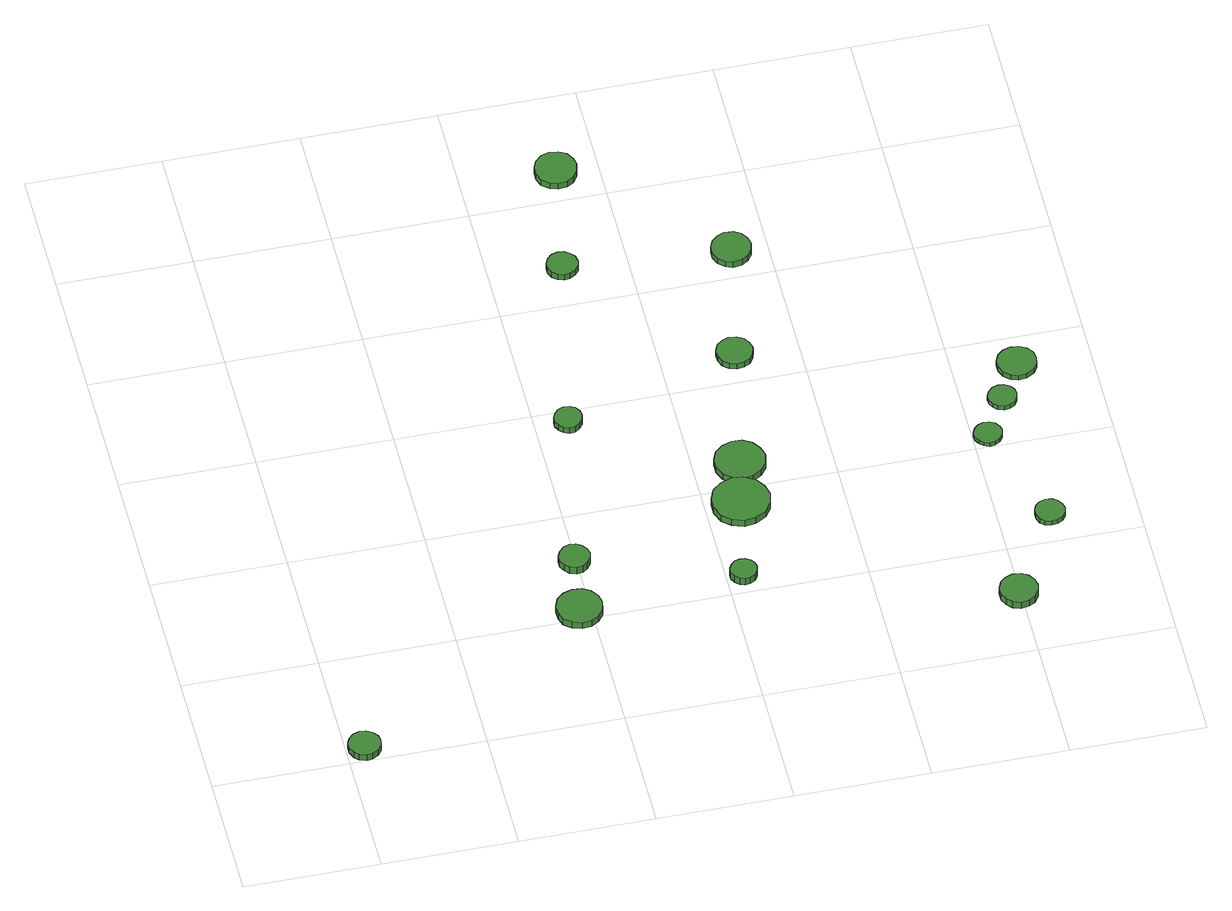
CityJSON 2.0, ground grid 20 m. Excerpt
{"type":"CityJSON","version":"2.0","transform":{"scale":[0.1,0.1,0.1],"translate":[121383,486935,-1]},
"CityObjects":{
"tree1":{"type":"SolitaryVegetationObject","attributes":{"function":"something"},"geometry":[{"type":"MultiSurface","lod":"1","boundaries":[[[0,1,2,3,4,5,6,7,8,9,10,11,12,13,14]],[[15,16,17,18,19,20,21,22,23,24,25,26,27,28,29]],[[0,29,28,1]],[[1,28,27,2]],[[2,27,26,3]],[[3,26,25,4]],[[4,25,24,5]],[[5,24,23,6]],[[6,23,22,7]],[[7,22,21,8]],[[8,21,20,9]],[[9,20,19,10]],[[10,19,18,11]],[[11,18,17,12]],[[12,17,16,13]],[[13,16,15,14]],[[14,15,29,0]]]}]},
"tree2":{"type":"SolitaryVegetationObject","attributes":{"function":"something"},"geometry":[{"type":"MultiSurface","lod":"1","boundaries":[[[30,31,32,33,34,35,36,37,38,39,40,41,42,43,44]],[[45,46,47,48,49,50,51,52,53,54,55,56,57,58,59]],[[30,59,58,31]],[[31,58,57,32]],[[32,57,56,33]],[[33,56,55,34]],[[34,55,54,35]],[[35,54,53,36]],[[36,53,52,37]],[[37,52,51,38]],[[38,51,50,39]],[[39,50,49,40]],[[40,49,48,41]],[[41,48,47,42]],[[42,47,46,43]],[[43,46,45,44]],[[44,45,59,30]]]}]},
"tree3":{"type":"SolitaryVegetationObject","attributes":{"function":"something"},"geometry":[{"type":"MultiSurface","lod":"1","boundaries":[[[60,61,62,63,64,65,66,67,68,69,70,71,72,73,74]],[[75,76,77,78,79,80,81,82,83,84,85,86,87,88,89]],[[60,89,88,61]],[[61,88,87,62]],[[62,87,86,63]],[[63,86,85,64]],[[64,85,84,65]],[[65,84,83,66]],[[66,83,82,67]],[[67,82,81,68]],[[68,81,80,69]],[[69,80,79,70]],[[70,79,78,71]],[[71,78,77,72]],[[72,77,76,73]],[[73,76,75,74]],[[74,75,89,60]]]}]},
"tree4":{"type":"SolitaryVegetationObject","attributes":{"function":"something"},"geometry":[{"type":"MultiSurface","lod":"1","boundaries":[[[90,91,92,93,94,95,96,97,98,99,100,101,102,103,104]],[[105,106,107,108,109,110,111,112,113,114,115,116,117,118,119]],[[90,119,118,91]],[[91,118,117,92]],[[92,117,116,93]],[[93,116,115,94]],[[94,115,114,95]],[[95,114,113,96]],[[96,113,112,97]],[[97,112,111,98]],[[98,111,110,99]],[[99,110,109,100]],[[100,109,108,101]],[[101,108,107,102]],[[102,107,106,103]],[[103,106,105,104]],[[104,105,119,90]]]}]},
"tree5":{"type":"SolitaryVegetationObject","attributes":{"function":"something"},"geometry":[{"type":"MultiSurface","lod":"1","boundaries":[[[120,121,122,123,124,125,126,127,128,129,130,131,132,133,134]],[[135,136,137,138,139,140,141,142,143,144,145,146,147,148,149]],[[120,149,148,121]],[[121,148,147,122]],[[122,147,146,123]],[[123,146,145,124]],[[124,145,144,125]],[[125,144,143,126]],[[126,143,142,127]],[[127,142,141,128]],[[128,141,140,129]],[[129,140,139,130]],[[130,139,138,131]],[[131,138,137,132]],[[132,137,136,133]],[[133,136,135,134]],[[134,135,149,120]]]}]},
"tree6":{"type":"SolitaryVegetationObject","attributes":{"function":"something"},"geometry":[{"type":"MultiSurface","lod":"1","boundaries":[[[150,151,152,153,154,155,156,157,158,159,160,161,162,163,164]],[[165,166,167,168,169,170,171,172,173,174,175,176,177,178,179]],[[150,179,178,151]],[[151,178,177,152]],[[152,177,176,153]],[[153,176,175,154]],[[154,175,174,155]],[[155,174,173,156]],[[156,173,172,157]],[[157,172,171,158]],[[158,171,170,159]],[[159,170,169,160]],[[160,169,168,161]],[[161,168,167,162]],[[162,167,166,163]],[[163,166,165,164]],[[164,165,179,150]]]}]},
"tree7":{"type":"SolitaryVegetationObject","attributes":{"function":"something"},"geometry":[{"type":"MultiSurface","lod":"1","boundaries":[[[180,181,182,183,184,185,186,187,188,189,190,191,192,193,194]],[[195,196,197,198,199,200,201,202,203,204,205,206,207,208,209]],[[180,209,208,181]],[[181,208,207,182]],[[182,207,206,183]],[[183,206,205,184]],[[184,205,204,185]],[[185,204,203,186]],[[186,203,202,187]],[[187,202,201,188]],[[188,201,200,189]],[[189,200,199,190]],[[190,199,198,191]],[[191,198,197,192]],[[192,197,196,193]],[[193,196,195,194]],[[194,195,209,180]]]}]},
"tree8":{"type":"SolitaryVegetationObject","attributes":{"function":"something"},"geometry":[{"type":"MultiSurface","lod":"1","boundaries":[[[210,211,212,213,214,215,216,217,218,219,220,221,222,223,224]],[[225,226,227,228,229,230,231,232,233,234,235,236,237,238,239]],[[210,239,238,211]],[[211,238,237,212]],[[212,237,236,213]],[[213,236,235,214]],[[214,235,234,215]],[[215,234,233,216]],[[216,233,232,217]],[[217,232,231,218]],[[218,231,230,219]],[[219,230,229,220]],[[220,229,228,221]],[[221,228,227,222]],[[222,227,226,223]],[[223,226,225,224]],[[224,225,239,210]]]}]},
"tree9":{"type":"SolitaryVegetationObject","attributes":{"function":"something"},"geometry":[{"type":"MultiSurface","lod":"1","boundaries":[[[240,241,242,243,244,245,246,247,248,249,250,251,252,253,254]],[[255,256,257,258,259,260,261,262,263,264,265,266,267,268,269]],[[240,269,268,241]],[[241,268,267,242]],[[242,267,266,243]],[[243,266,265,244]],[[244,265,264,245]],[[245,264,263,246]],[[246,263,262,247]],[[247,262,261,248]],[[248,261,260,249]],[[249,260,259,250]],[[250,259,258,251]],[[251,258,257,252]],[[252,257,256,253]],[[253,256,255,254]],[[254,255,269,240]]]}]},
"tree10":{"type":"SolitaryVegetationObject","attributes":{"function":"something"},"geometry":[{"type":"MultiSurface","lod":"1","boundaries":[[[270,271,272,273,274,275,276,277,278,279,280,281,282,283,284]],[[285,286,287,288,289,290,291,292,293,294,295,296,297,298,299]],[[270,299,298,271]],[[271,298,297,272]],[[272,297,296,273]],[[273,296,295,274]],[[274,295,294,275]],[[275,294,293,276]],[[276,293,292,277]],[[277,292,291,278]],[[278,291,290,279]],[[279,290,289,280]],[[280,289,288,281]],[[281,288,287,282]],[[282,287,286,283]],[[283,286,285,284]],[[284,285,299,270]]]}]},
"tree11":{"type":"SolitaryVegetationObject","attributes":{"function":"something"},"geometry":[{"type":"MultiSurface","lod":"1","boundaries":[[[300,301,302,303,304,305,306,307,308,309,310,311,312,313,314]],[[315,316,317,318,319,320,321,322,323,324,325,326,327,328,329]],[[300,329,328,301]],[[301,328,327,302]],[[302,327,326,303]],[[303,326,325,304]],[[304,325,324,305]],[[305,324,323,306]],[[306,323,322,307]],[[307,322,321,308]],[[308,321,320,309]],[[309,320,319,310]],[[310,319,318,311]],[[311,318,317,312]],[[312,317,316,313]],[[313,316,315,314]],[[314,315,329,300]]]}]},
"tree12":{"type":"SolitaryVegetationObject","attributes":{"function":"something"},"geometry":[{"type":"MultiSurface","lod":"1","boundaries":[[[330,331,332,333,334,335,336,337,338,339,340,341,342,343,344]],[[345,346,347,348,349,350,351,352,353,354,355,356,357,358,359]],[[330,359,358,331]],[[331,358,357,332]],[[332,357,356,333]],[[333,356,355,334]],[[334,355,354,335]],[[335,354,353,336]],[[336,353,352,337]],[[337,352,351,338]],[[338,351,350,339]],[[339,350,349,340]],[[340,349,348,341]],[[341,348,347,342]],[[342,347,346,343]],[[343,346,345,344]],[[344,345,359,330]]]}]},
"tree13":{"type":"SolitaryVegetationObject","attributes":{"function":"something"},"geometry":[{"type":"MultiSurface","lod":"1","boundaries":[[[360,361,362,363,364,365,366,367,368,369,370,371,372,373,374]],[[375,376,377,378,379,380,381,382,383,384,385,386,387,388,389]],[[360,389,388,361]],[[361,388,387,362]],[[362,387,386,363]],[[363,386,385,364]],[[364,385,384,365]],[[365,384,383,366]],[[366,383,382,367]],[[367,382,381,368]],[[368,381,380,369]],[[369,380,379,370]],[[370,379,378,371]],[[371,378,377,372]],[[372,377,376,373]],[[373,376,375,374]],[[374,375,389,360]]]}]},
"tree14":{"type":"SolitaryVegetationObject","attributes":{"function":"something"},"geometry":[{"type":"MultiSurface","lod":"1","boundaries":[[[390,391,392,393,394,395,396,397,398,399,400,401,402,403,404]],[[405,406,407,408,409,410,411,412,413,414,415,416,417,418,419]],[[390,419,418,391]],[[391,418,417,392]],[[392,417,416,393]],[[393,416,415,394]],[[394,415,414,395]],[[395,414,413,396]],[[396,413,412,397]],[[397,412,411,398]],[[398,411,410,399]],[[399,410,409,400]],[[400,409,408,401]],[[401,408,407,402]],[[402,407,406,403]],[[403,406,405,404]],[[404,405,419,390]]]}]},
"tree15":{"type":"SolitaryVegetationObject","attributes":{"function":"something"},"geometry":[{"type":"MultiSurface","lod":"1","boundaries":[[[420,421,422,423,424,425,426,427,428,429,430,431,432,433,434]],[[435,436,437,438,439,440,441,442,443,444,445,446,447,448,449]],[[420,449,448,421]],[[421,448,447,422]],[[422,447,446,423]],[[423,446,445,424]],[[424,445,444,425]],[[425,444,443,426]],[[426,443,442,427]],[[427,442,441,428]],[[428,441,440,429]],[[429,440,439,430]],[[430,439,438,431]],[[431,438,437,432]],[[432,437,436,433]],[[433,436,435,434]],[[434,435,449,420]]]}]},
"tree16":{"type":"SolitaryVegetationObject","attributes":{"function":"something"},"geometry":[{"type":"MultiSurface","lod":"1","boundaries":[[[450,451,452,453,454,455,456,457,458,459,460,461,462,463,464]],[[465,466,467,468,469,470,471,472,473,474,475,476,477,478,479]],[[450,479,478,451]],[[451,478,477,452]],[[452,477,476,453]],[[453,476,475,454]],[[454,475,474,455]],[[455,474,473,456]],[[456,473,472,457]],[[457,472,471,458]],[[458,471,470,459]],[[459,470,469,460]],[[460,469,468,461]],[[461,468,467,462]],[[462,467,466,463]],[[463,466,465,464]],[[464,465,479,450]]]}]}
},
"vertices":[
[51,25,17],[49,34,17],[43,42,17],[34,47,17],[25,48,17],[15,45,17],[8,38,17],[4,30,17],[4,20,17],[8,11,17],[15,4,17],[25,1,17],[34,2,17],[43,7,17],[49,15,17],[49,15,6],[43,7,6],[34,2,6],[25,1,6],[15,4,6],[8,11,6],[4,20,6],[4,30,6],[8,38,6],[15,45,6],[25,48,6],[34,47,6],[43,42,6],[49,34,6],[51,25,6],
[414,208,27],[411,222,27],[403,233,27],[391,240,27],[377,241,27],[364,237,27],[353,228,27],[348,215,27],[348,201,27],[353,188,27],[364,179,27],[377,175,27],[391,176,27],[403,183,27],[411,194,27],[411,194,15],[403,183,15],[391,176,15],[377,175,15],[364,179,15],[353,188,15],[348,201,15],[348,215,15],[353,228,15],[364,237,15],[377,241,15],[391,240,15],[403,233,15],[411,222,15],[414,208,15],
[419,308,23],[417,317,23],[411,325,23],[403,330,23],[394,331,23],[385,328,23],[378,321,23],[374,313,23],[374,303,23],[378,295,23],[385,288,23],[394,285,23],[403,286,23],[411,291,23],[417,299,23],[417,299,10],[411,291,10],[403,286,10],[394,285,10],[385,288,10],[378,295,10],[374,303,10],[374,313,10],[378,321,10],[385,328,10],[394,331,10],[403,330,10],[411,325,10],[417,317,10],[419,308,10],
[469,578,17],[467,587,17],[462,594,17],[455,598,17],[446,599,17],[438,596,17],[432,590,17],[428,582,17],[428,574,17],[432,566,17],[438,560,17],[446,557,17],[455,558,17],[462,563,17],[467,570,17],[467,570,6],[462,563,6],[455,558,6],[446,557,6],[438,560,6],[432,566,6],[428,574,6],[428,582,6],[432,590,6],[438,596,6],[446,599,6],[455,598,6],[462,594,6],[467,587,6],[469,578,6],
[644,231,23],[642,239,23],[638,245,23],[630,249,23],[622,250,23],[615,248,23],[609,242,23],[605,235,23],[605,227,23],[609,219,23],[615,214,23],[622,211,23],[630,212,23],[638,216,23],[642,223,23],[642,223,10],[638,216,10],[630,212,10],[622,211,10],[615,214,10],[609,219,10],[605,227,10],[605,235,10],[609,242,10],[615,248,10],[622,250,10],[630,249,10],[638,245,10],[642,239,10],[644,231,10],
[694,368,19],[690,385,19],[680,399,19],[664,408,19],[647,410,19],[630,404,19],[617,393,19],[610,376,19],[610,359,19],[617,342,19],[630,331,19],[647,325,19],[664,327,19],[680,336,19],[690,350,19],[690,350,7],[680,336,7],[664,327,7],[647,325,7],[630,331,7],[617,342,7],[610,359,7],[610,376,7],[617,393,7],[630,404,7],[647,410,7],[664,408,7],[680,399,7],[690,385,7],[694,368,7],
[529,871,17],[527,881,17],[521,888,17],[513,893,17],[504,894,17],[495,891,17],[488,885,17],[484,876,17],[484,867,17],[488,858,17],[495,852,17],[504,849,17],[513,850,17],[521,855,17],[527,862,17],[527,862,6],[521,855,6],[513,850,6],[504,849,6],[495,852,6],[488,858,6],[484,867,6],[484,876,6],[488,885,6],[495,891,6],[504,894,6],[513,893,6],[521,888,6],[527,881,6],[529,871,6],
[705,444,17],[701,459,17],[692,472,17],[679,480,17],[664,481,17],[649,476,17],[637,466,17],[631,452,17],[631,436,17],[637,422,17],[649,412,17],[664,407,17],[679,409,17],[692,417,17],[701,429,17],[701,429,6],[692,417,6],[679,409,6],[664,407,6],[649,412,6],[637,422,6],[631,436,6],[631,452,6],[637,466,6],[649,476,6],[664,481,6],[679,480,6],[692,472,6],[701,459,6],[705,444,6],
[569,1054,18],[566,1066,18],[559,1077,18],[548,1083,18],[535,1085,18],[523,1081,18],[513,1072,18],[508,1060,18],[508,1047,18],[513,1035,18],[523,1027,18],[535,1023,18],[548,1024,18],[559,1031,18],[566,1041,18],[566,1041,6],[559,1031,6],[548,1024,6],[535,1023,6],[523,1027,6],[513,1035,6],[508,1047,6],[508,1060,6],[513,1072,6],[523,1081,6],[535,1085,6],[548,1083,6],[559,1077,6],[566,1066,6],[569,1054,6],
[734,653,16],[731,664,16],[725,673,16],[715,678,16],[704,680,16],[694,676,16],[685,669,16],[681,659,16],[681,648,16],[685,637,16],[694,630,16],[704,627,16],[715,628,16],[725,633,16],[731,642,16],[731,642,6],[725,633,6],[715,628,6],[704,627,6],[694,630,6],[685,637,6],[681,648,6],[681,659,6],[685,669,6],[694,676,6],[704,680,6],[715,678,6],[725,673,6],[731,664,6],[734,653,6],
[776,850,17],[773,862,17],[766,872,17],[756,878,17],[743,879,17],[732,875,17],[723,867,17],[718,856,17],[718,844,17],[723,832,17],[732,824,17],[743,820,17],[756,822,17],[766,828,17],[773,838,17],[773,838,6],[766,828,6],[756,822,6],[743,820,6],[732,824,6],[723,832,6],[718,844,6],[718,856,6],[723,867,6],[732,875,6],[743,879,6],[756,878,6],[766,872,6],[773,862,6],[776,850,6],
[1024,108,23],[1022,119,23],[1015,129,23],[1005,135,23],[993,136,23],[982,132,23],[974,125,23],[969,114,23],[969,102,23],[974,92,23],[982,84,23],[993,80,23],[1005,82,23],[1015,87,23],[1022,97,23],[1022,97,10],[1015,87,10],[1005,82,10],[993,80,10],[982,84,10],[974,92,10],[969,102,10],[969,114,10],[974,125,10],[982,132,10],[993,136,10],[1005,135,10],[1015,129,10],[1022,119,10],[1024,108,10],
[1043,421,14],[1041,429,14],[1036,436,14],[1028,440,14],[1020,441,14],[1012,438,14],[1006,433,14],[1002,425,14],[1002,416,14],[1006,409,14],[1012,403,14],[1020,400,14],[1028,401,14],[1036,405,14],[1041,412,14],[1041,412,7],[1036,405,7],[1028,401,7],[1020,400,7],[1012,403,7],[1006,409,7],[1002,416,7],[1002,425,7],[1006,433,7],[1012,438,7],[1020,441,7],[1028,440,7],[1036,436,7],[1041,429,7],[1043,421,7],
[1096,252,16],[1094,261,16],[1089,268,16],[1081,273,16],[1072,274,16],[1063,271,16],[1056,265,16],[1053,257,16],[1053,248,16],[1056,239,16],[1063,233,16],[1072,231,16],[1081,232,16],[1089,236,16],[1094,243,16],[1094,243,7],[1089,236,7],[1081,232,7],[1072,231,7],[1063,233,7],[1056,239,7],[1053,248,7],[1053,257,7],[1056,265,7],[1063,271,7],[1072,274,7],[1081,273,7],[1089,268,7],[1094,261,7],[1096,252,7],
[1079,486,14],[1077,495,14],[1072,502,14],[1064,506,14],[1056,507,14],[1047,504,14],[1041,498,14],[1037,490,14],[1037,482,14],[1041,474,14],[1047,468,14],[1056,465,14],[1064,466,14],[1072,470,14],[1077,477,14],[1077,477,6],[1072,470,6],[1064,466,6],[1056,465,6],[1047,468,6],[1041,474,6],[1037,482,6],[1037,490,6],[1041,498,6],[1047,504,6],[1056,507,6],[1064,506,6],[1072,502,6],[1077,495,6],[1079,486,6],
[1121,546,15],[1119,558,15],[1112,567,15],[1101,573,15],[1089,574,15],[1078,571,15],[1069,563,15],[1064,552,15],[1064,540,15],[1069,529,15],[1078,521,15],[1089,517,15],[1101,519,15],[1112,525,15],[1119,534,15],[1119,534,6],[1112,525,6],[1101,519,6],[1089,517,6],[1078,521,6],[1069,529,6],[1064,540,6],[1064,552,6],[1069,563,6],[1078,571,6],[1089,574,6],[1101,573,6],[1112,567,6],[1119,558,6],[1121,546,6]
]}
